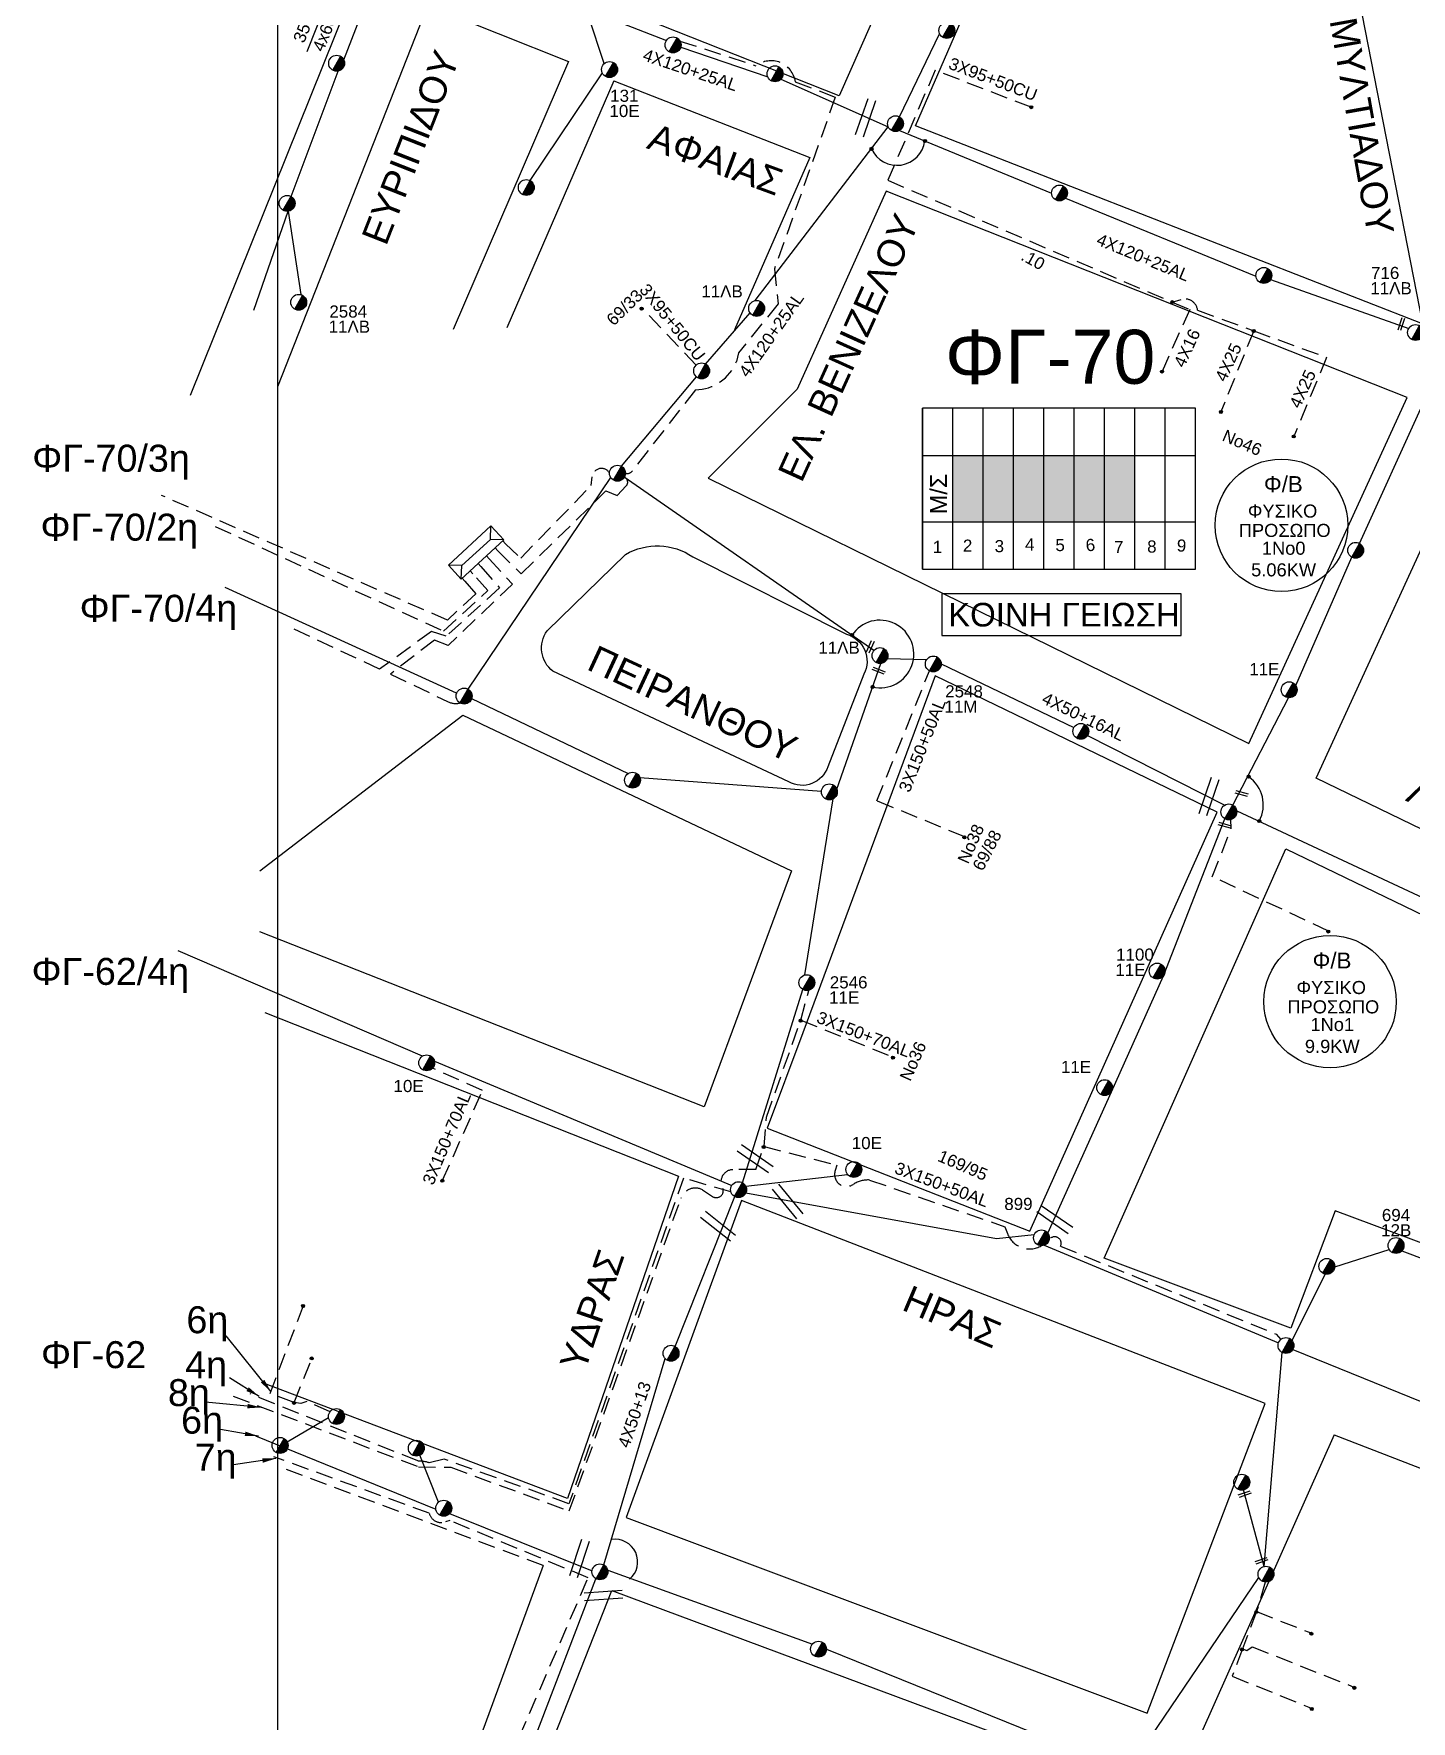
# Model space of a CAD drawing. Header units: millimetres. Extents: x 875 to 3140, y 727 to 1775.
# Drawn here: x 875.1 to 1079.5, y 1140.9 to 1391.2 of the extents above; entities that cross this region are included whole.
import ezdxf
from ezdxf.enums import TextEntityAlignment as Align

# ---------------------------------------------------------------- set-up
doc = ezdxf.new("R2010")
doc.units = ezdxf.units.MM
doc.linetypes.add('DASHED', pattern=[19.05, 12.7, -6.35])
for name, color, linetype in [('Άγνωστα', 7, 'Continuous'), ('Ασφαλειοκιβώτια Χ.Τ 9 αναχωρήσεων', 7, 'Continuous'), ('Γέφυρες Εναερίου Δικτύου', 7, 'Continuous'), ('Γυμνά εναέρια ΧΤ (3Φ)   4x16AL', 7, 'Continuous'), ('Γυμνά εναέρια ΧΤ και ΦΟΠ (3Φ)   4x50+16AL', 7, 'Continuous'), ('Εναέρια παροχή ΧΤ 4x16', 7, 'SYN_LINE'), ('Επιγραφές - Σχήματα', 7, 'Continuous'), ('Καλώδια ΧΤ   3x150+50AL', 7, 'DASHED'), ('Καλώδια ΧΤ   3x150+70AL', 7, 'DASHED'), ('Καλώδια ΧΤ   3x150AL+50CU', 7, 'DASHED'), ('Καλώδια ΧΤ   3x95+50CU', 7, 'DASHED'), ('Καλώδια ΧΤ   4x50+13', 7, 'Continuous'), ('Μηχανική τομή', 7, 'Continuous'), ('Στύλος ΦΜ', 7, 'Continuous'), ('Στύλος ΦΜ @ 1', 7, 'Continuous'), ('Συνδέσεις', 7, 'Continuous'), ('Συνεστραμμένα ΧΤ   4x120+25AL', 7, 'SYN_LINE'), ('Τομή', 7, 'Continuous'), ('Υποσταθμός πόλεως', 7, 'Continuous'), ('Υπόβαθρο ΔΕΗ', 7, 'Continuous'), ('Υπόγεια Καλώδια Δικτύου ΧΤ   .10', 7, 'DASHED'), ('Υπόγεια καλώδια Παροχών ΧΤ   4x50AL', 7, 'DASHED')]:
    doc.layers.add(name, color=color, linetype=linetype)
doc.styles.add('ar', font='arial.ttf')
doc.styles.get("Standard").update_dxf_attribs({"font": 'arial.ttf'})
doc.linetypes.add('SYN_LINE', pattern='A,0.5,-0.0001,["/\\/\\/\\/",Standard,S=0.1,R=0,X=0,Y=-0.05],-0.25', length=0.7501)
doc.dimstyles.new('ISO-25', dxfattribs={"dimtxt": 2.5, "dimasz": 2.5, "dimexe": 1.25, "dimexo": 0.625, "dimtad": 1, "dimtxsty": 'Standard', "dimcen": 2.5, "dimadec": 0, "dimazin": 0, "dimtfac": 1, "dimtmove": 0, "dimatfit": 3, "dimfxl": 1, "dimarcsym": 0})

# ---------------------------------------------------------------- blocks, each defined once
blk = doc.blocks.new('ΥΠΑΡΧΩΝ ΤΣΙΜΕΝΤΕΝΙΟΣ ΣΤΥΛΟΣ')
at = {"layer": 'Στύλος ΦΜ'}
blk.add_hatch(color=256, dxfattribs=at).paths.add_polyline_path([(-1.29, -2.28, 0.574793), (2.62, 0, 0.268822), (1.3, 2.27)])
blk.add_line((-1.29, -2.28), (1.3, 2.27), dxfattribs=at)
blk.add_circle((0, 0), 2.62, dxfattribs=at)
at = {"layer": 'Στύλος ΦΜ', "flags": 4}
for tag, p in [('ΑΡΙΘΜΟΣ', (-4.68, 8.05)), ('ΤΥΠΟΣ', (-4.91, 3.03))]:
    blk.add_attdef(tag, p, '', height=4, dxfattribs=at)
blk = doc.blocks.new('ΥΠΟΣΤΑΘΜΟΣ ΠΟΛΕΩΣ 6 ΑΝΑΧΩΡΗΣΕΩΝ')
at = {"layer": 'Υποσταθμός πόλεως', "linetype": 'Continuous', "ltscale": 40}
for p, q in [((-8.18, -2.82), (-8.18, -4)), ((-5.01, -2.82), (-5.01, -4)), ((-1.74, -2.82), (-1.74, -4)), ((1.65, -2.82), (1.65, -4)), ((5.07, -2.82), (5.07, -4)), ((8.16, -2.82), (8.16, -4))]:
    blk.add_line(p, q, dxfattribs=at)
blk.add_lwpolyline([(-8.57, 2.82), (8.57, 2.82), (8.57, -2.82), (-8.57, -2.82)], close=True, dxfattribs=at)
for points in [[(-5.75, 0), (-8.57, 2.82)], [(5.75, 0), (8.57, 2.82)], [(-8.57, -2.82), (-5.75, 0)], [(-5.75, 0), (5.75, 0)], [(8.57, -2.82), (5.75, 0)]]:
    blk.add_lwpolyline(points, dxfattribs=at)
at = {"layer": 'Υποσταθμός πόλεως', "linetype": 'SYN_LINE', "ltscale": 40, "flags": 1}
for tag, p in [('ΜΕΤΑΣΧΗΜΑΤΙΣΜΟΣ', (9.64, 1.91)), ('ΙΣΧΥΣ', (9.62, -0.89)), ('ΑΡΙΘΜΟΣ', (9.74, -3.61))]:
    blk.add_attdef(tag, p, '', height=1.8, dxfattribs=at)
blk = doc.blocks.new('ΤΟΜΗ')
at = {"layer": 'Τομή', "ltscale": 40}
for p, q in [((-5.68, 0), (5.68, 0)), ((5.68, -2.33), (-5.68, -2.33))]:
    blk.add_line(p, q, dxfattribs=at)
blk = doc.blocks.new('ΑΣΦΑΛΕΙΟΚΙΒΩΤΙΟ ΥΠΟΣΤΑΘΜΟΥ 9 ΑΝΑΧΩΡΗΣΕΩΝ')
at = {"layer": 'Ασφαλειοκιβώτια Χ.Τ 9 αναχωρήσεων', "ltscale": 40}
for p, q in [((-23.8, 40.36), (24.02, 40.36)), ((-9.72, 40.36), (-9.72, -40.64)), ((9.94, 40.36), (9.94, -40.64)), ((-23.8, 31.36), (24.02, 31.36)), ((-23.8, 22.36), (24.02, 22.36)), ((-23.8, 13.36), (24.02, 13.36)), ((-23.8, 4.36), (24.02, 4.36)), ((-23.8, -4.64), (24.02, -4.64)), ((-23.8, -13.64), (24.02, -13.64)), ((-23.8, -22.64), (24.02, -22.64)), ((-23.8, -31.64), (24.02, -31.64))]:
    blk.add_line(p, q, dxfattribs=at)
at = {"layer": 'Ασφαλειοκιβώτια Χ.Τ 9 αναχωρήσεων'}
blk.add_lwpolyline([(-23.8, -40.64), (24.02, -40.64), (24.02, 40.36), (-23.8, 40.36)], close=True, dxfattribs=at)
for s, rotation, p in [('1', 270, (-18.96, 37.31)), ('2', 270, (-18.6, 28.38)), ('3', 270, (-18.74, 18.97)), ('4', 270, (-18.26, 9.95)), ('5', 270, (-18.42, 0.93)), ('6', 274.9707, (-18.52, -8.21)), ('7', 270, (-19, -16.47)), ('8', 270, (-18.86, -26.29)), ('9', 266.863, (-18.5, -35))]:
    blk.add_text(s, height=3.6, rotation=rotation, dxfattribs=at).set_placement(p)
at = {"layer": 'Ασφαλειοκιβώτια Χ.Τ 9 αναχωρήσεων', "ltscale": 40}
for tag, height, p in [('ΟΝΟΜΑ', 5, (-0.16, 44.31)), ('ΚΕΙΜΕΝΟ 1', 2, (17.06, 35.59)), ('ΚΕΙΜΕΝΟ 2', 2, (17.06, 26.88)), ('ΚΕΙΜΕΝΟ 3', 2, (17.06, 17.69)), ('ΚΕΙΜΕΝΟ 4', 2, (17.06, 8.71)), ('ΚΕΙΜΕΝΟ 5', 2, (17.06, -0.13)), ('ΚΕΙΜΕΝΟ 6', 2, (17.06, -9.05)), ('ΚΕΙΜΕΝΟ 7', 2, (17.06, -18.13)), ('ΚΕΙΜΕΝΟ 8', 2, (17.06, -26.85)), ('ΚΕΙΜΕΝΟ 9', 2, (17.06, -35.99)), ('ΣΧ', 2, (-0.1, -42.64))]:
    blk.add_attdef(tag, text='', height=height, dxfattribs=at).set_placement(p, align=Align.MIDDLE_CENTER)
blk = doc.blocks.new('_ΣΥΝΔΕΣΗ')
at = {"layer": 'Συνδέσεις', "linetype": 'SYN_LINE', "ltscale": 40}
blk.add_hatch(color=256, dxfattribs=at).paths.add_polyline_path([(0.5, -0.01, 1), (-0.5, -0.01, 1)])
at = {"layer": 'Συνδέσεις'}
blk.add_circle((0, -0.01), 0.5, dxfattribs=at)
blk = doc.blocks.new('ΜΗΧΑΝΙΚΗ ΤΟΜΗ')
at = {"layer": 'Μηχανική τομή', "ltscale": 40}
for p, q in [((-1.89, 0.78), (1.89, 0.78)), ((1.89, 0), (-1.89, 0))]:
    blk.add_line(p, q, dxfattribs=at)

msp = doc.modelspace()

# ---------------------------------------------------------------- hatches: boundary and pattern name
at = {"layer": 'Ασφαλειοκιβώτια Χ.Τ 9 αναχωρήσεων', "ltscale": 20}
for color, points in [(133, [(1011.46, 1328.68), (1011.46, 1318.86), (1015.96, 1318.86), (1015.96, 1328.68)]), (2, [(1015.96, 1328.68), (1015.96, 1318.86), (1020.46, 1318.86), (1020.46, 1328.68)]), (5, [(1020.46, 1328.68), (1020.46, 1318.86), (1024.96, 1318.86), (1024.96, 1328.68)]), (30, [(1024.96, 1328.68), (1024.96, 1318.86), (1029.46, 1318.86), (1029.46, 1328.68)]), (1, [(1029.46, 1328.68), (1029.46, 1318.86), (1033.96, 1318.86), (1033.96, 1328.68)]), (27, [(1033.96, 1328.68), (1033.96, 1318.86), (1038.46, 1318.86), (1038.46, 1328.68)])]:
    msp.add_hatch(color=color, dxfattribs=at).paths.add_polyline_path(points)

# ---------------------------------------------------------------- linework, layer by layer
at = {"layer": 'Άγνωστα', "color": 85, "linetype": 'DASHED', "ltscale": 0.2}
msp.add_lwpolyline([(1067.21, 1258.14), (1049.96, 1266.21), (1052.77, 1273.35), (1052.71, 1274.67)], dxfattribs=at)
at = {"layer": 'Γέφυρες Εναερίου Δικτύου', "color": 27}
for points in [[(959.76, 1386.8), (957.4, 1393.84)], [(948.78, 1369.45), (959.47, 1385.45)]]:
    msp.add_lwpolyline(points, dxfattribs=at)
at = {"layer": 'Γέφυρες Εναερίου Δικτύου', "color": 27, "linetype": 'DASHED', "ltscale": 0.2}
for points in [[(970.98, 1390.16), (982.23, 1386.48)], [(932.11, 1179.54), (907.22, 1189.48)], [(1057.81, 1161.59), (1056.54, 1157.2), (1054.43, 1151.67), (1052.93, 1147.61)], [(1056.54, 1157.2), (1064.71, 1153.98)], [(1054.43, 1151.67), (1055.08, 1151.41), (1055.89, 1151.98), (1071.08, 1145.96)], [(1052.93, 1147.61), (1064.77, 1142.83)]]:
    msp.add_lwpolyline(points, dxfattribs=at)
for points in [[(988.1, 1384.12), (994.03, 1381.83), (985.01, 1356.36), (985.55, 1351.17), (979.67, 1343.93), (979.36, 1342.64, -0.3062), (973.27, 1338.42)], [(973.27, 1338.42), (963.89, 1326.37, -0.307142), (962.88, 1326.04)], [(943.96, 1314.53), (947.43, 1311.11), (959.99, 1323.42), (961.65, 1322.76), (963.01, 1324.17, 0.537681), (962.73, 1325.46, 1.012758)], [(978.55, 1219.46), (971.51, 1221.5), (954.52, 1173.2), (936, 1179.82), (933.78, 1179.28, 0.078161), (932.11, 1179.54, 2.796378)]]:
    msp.add_lwpolyline(points, format="xyb", dxfattribs=at)
at = {"layer": 'Γέφυρες Εναερίου Δικτύου', "color": 173, "linetype": 'DASHED', "ltscale": 0.2}
for points in [[(1044.01, 1351.43), (1046.61, 1350.35), (1042.5, 1341.13)], [(1056.1, 1347.16), (1051.23, 1335.14)], [(1066.91, 1343.24), (1062.05, 1331.5)]]:
    msp.add_lwpolyline(points, dxfattribs=at)
at = {"layer": 'Γέφυρες Εναερίου Δικτύου', "color": 1, "linetype": 'DASHED', "ltscale": 0.2}
for points in [[(945.09, 1315.57), (947.36, 1313.45), (957.82, 1324.22), (957.96, 1325.52, -0.72254), (960.53, 1326.08, -1.793086)], [(942.84, 1125.69), (942.84, 1125.69), (947.15, 1138.6), (957.37, 1162.21), (936.83, 1170.72), (936.19, 1170.5, -0.431257), (933.78, 1171.8), (910.72, 1180.16)]]:
    msp.add_lwpolyline(points, format="xyb", dxfattribs=at)
at = {"layer": 'Γέφυρες Εναερίου Δικτύου', "color": 2, "linetype": 'DASHED', "ltscale": 0.2}
msp.add_lwpolyline([(939.08, 1310.05), (940.68, 1308.18), (936.5, 1304.26), (894.08, 1322.75)], dxfattribs=at)
at = {"layer": 'Γέφυρες Εναερίου Δικτύου', "color": 133, "linetype": 'DASHED', "ltscale": 0.2}
msp.add_lwpolyline([(902.04, 1318.15), (935.89, 1302.64), (942.49, 1308.66), (940.24, 1311.12)], dxfattribs=at)
at = {"layer": 'Γέφυρες Εναερίου Δικτύου', "color": 5, "linetype": 'DASHED', "ltscale": 0.2}
msp.add_lwpolyline([(941.45, 1312.23), (944.2, 1309.05), (936.3, 1301.86), (934.11, 1302.56), (926.42, 1296.98), (912.91, 1303.32)], dxfattribs=at)
at = {"layer": 'Γέφυρες Εναερίου Δικτύου', "color": 30, "linetype": 'DASHED', "ltscale": 0.2}
msp.add_lwpolyline([(942.7, 1313.37), (946.14, 1309.6), (936.6, 1300.5), (934.56, 1301.29), (928.05, 1296.27), (936.51, 1292.18, 0.171694), (938.38, 1291.97, -0.687932)], format="xyb", dxfattribs=at)
at = {"layer": 'Γέφυρες Εναερίου Δικτύου', "color": 5, "linetype": 'Continuous', "ltscale": 0.2}
msp.add_lwpolyline([(937.83, 1293.43), (903.49, 1309.1)], dxfattribs=at)
at = {"layer": 'Γέφυρες Εναερίου Δικτύου', "color": 85, "ltscale": 0.2}
msp.add_lwpolyline([(1025.56, 1213.34), (1035.01, 1234.32), (1042.7, 1251.48), (1051.81, 1274.8)], dxfattribs=at)
at = {"layer": 'Γέφυρες Εναερίου Δικτύου', "color": 27, "ltscale": 0.2}
for points in [[(932.81, 1239.61), (896.52, 1255.21)], [(934.56, 1238.86), (978.68, 1220.41)], [(1068.13, 1208.34), (1076.2, 1210.91)], [(1078.07, 1210.69), (1094.52, 1204.54)], [(1061.82, 1197.39), (1066.7, 1207.26)], [(1057.67, 1163.91), (1060.31, 1195.64)], [(1057.67, 1163.91), (1054.6, 1175.25)], [(1037.84, 1134.18), (1056.85, 1162.28)]]:
    msp.add_lwpolyline(points, dxfattribs=at)
at = {"layer": 'Γέφυρες Εναερίου Δικτύου', "color": 1, "ltscale": 0.2}
for points in [[(980.76, 1219.31), (1017.95, 1212.55), (1023.55, 1213.13)], [(1025.04, 1211.53), (1059.78, 1197.07)], [(1061.92, 1196.1), (1084.45, 1186.93)], [(949.26, 1137.94), (958.52, 1162.07)]]:
    msp.add_lwpolyline(points, dxfattribs=at)
at = {"layer": 'Γέφυρες Εναερίου Δικτύου', "color": 30, "linetype": 'DASHED', "ltscale": 0.2}
for points in [[(913.77, 1188.22), (910.18, 1189.56), (915.13, 1202.61)], [(919.08, 1186.85), (915.63, 1188.37), (914.72, 1188.08), (913.77, 1188.22), (916.4, 1194.82)]]:
    msp.add_lwpolyline(points, dxfattribs=at)
at = {"layer": 'Γέφυρες Εναερίου Δικτύου', "color": 30, "ltscale": 0.2}
for points in [[(912.7, 1182.4), (918.85, 1186.01)], [(907.99, 1183.28), (934.77, 1172.38)], [(935.16, 1173.41), (932.41, 1180.4)], [(936.8, 1171.73), (957.94, 1163.25)]]:
    msp.add_lwpolyline(points, dxfattribs=at)
at = {"layer": 'Γέφυρες Εναερίου Δικτύου', "color": 2, "ltscale": 0.2}
for points in [[(960.26, 1163.35), (990.63, 1152.39)], [(992.7, 1151.62), (1036.96, 1133.71)]]:
    msp.add_lwpolyline(points, dxfattribs=at)
at = {"layer": 'Γέφυρες Εναερίου Δικτύου', "color": 27, "linetype": 'DASHED', "ltscale": 0.2}
msp.add_arc((984.52, 1383.61), 3.62, 8.1221, 128.1367, dxfattribs=at)
at = {"layer": 'Γυμνά εναέρια ΧΤ (3Φ)   4x16AL', "color": 1, "ltscale": 0.2}
msp.add_lwpolyline([(980.74, 1220.31), (995.85, 1222.05)], dxfattribs=at)
at = {"layer": 'Γυμνά εναέρια ΧΤ και ΦΟΠ (3Φ)   4x50+16AL', "color": 151}
for p, q in [((921.11, 1387.37), (927.91, 1405.05)), ((913.29, 1367.11), (920.26, 1385.7)), ((907.79, 1350.24), (912.85, 1364.92)), ((912.85, 1364.92), (914.73, 1352.54))]:
    msp.add_line(p, q, dxfattribs=at)
at = {"layer": 'Γυμνά εναέρια ΧΤ και ΦΟΠ (3Φ)   4x50+16AL', "color": 6, "ltscale": 0.2}
for points in [[(1071.82, 1315.65), (1090.5, 1356.76)], [(1062.36, 1294.55), (1070.65, 1313.6)], [(1053, 1276.83), (1061.25, 1292.75)]]:
    msp.add_lwpolyline(points, dxfattribs=at)
at = {"layer": 'Γυμνά εναέρια ΧΤ και ΦΟΠ (3Φ)   4x50+16AL', "color": 1}
msp.add_lwpolyline([(939.55, 1294.02), (960.71, 1325.43)], dxfattribs=at)
at = {"layer": 'Γυμνά εναέρια ΧΤ και ΦΟΠ (3Φ)   4x50+16AL', "color": 30, "ltscale": 0.2}
for points in [[(999.77, 1299.78), (962.73, 1325.46)], [(994.25, 1279.2), (1000.8, 1297.83)], [(1001.75, 1298.56), (1007.59, 1298.42)], [(1009.75, 1297.77), (1029.42, 1288.33)], [(940.08, 1292.64), (963.29, 1281.5)], [(1031.46, 1287.14), (1051.84, 1276.84)], [(965.04, 1280.93), (991.98, 1278.91)], [(989.53, 1251.63), (993.7, 1277.74)], [(980.27, 1220.81), (989.23, 1249.47)]]:
    msp.add_lwpolyline(points, dxfattribs=at)
at = {"layer": 'Επιγραφές - Σχήματα', "color": 85, "linetype": 'DASHED', "ltscale": 0.2}
msp.add_line((1027.43, 1211.4), (1059.43, 1198.37), dxfattribs=at)
at = {"layer": 'Επιγραφές - Σχήματα', "color": 133, "linetype": 'DASHED', "ltscale": 0.2}
msp.add_line((1059.43, 1198.37), (1060.12, 1197.56), dxfattribs=at)
at = {"layer": 'Επιγραφές - Σχήματα'}
msp.add_lwpolyline([(2909.53, 1755.34), (2909.49, 750.1), (911.34, 750.1), (911.34, 1763.72)], dxfattribs=at)
at = {"layer": 'Επιγραφές - Σχήματα', "color": 190}
msp.add_lwpolyline([(1009.81, 1301.99), (1045.32, 1301.99), (1045.32, 1308.17), (1009.81, 1308.17)], close=True, dxfattribs=at)
at = {"layer": 'Επιγραφές - Σχήματα', "color": 202}
for centre in [(1060.22, 1318.33), (1067.43, 1247.67)]:
    msp.add_circle(centre, 9.83, dxfattribs=at)
at = {"layer": 'Επιγραφές - Σχήματα', "ltscale": 20}
for centre, radius, start, end in [((1003.19, 1375.88), 4.16, 204.3104, 352.4703), ((1000.65, 1299.23), 5.02, 257.2079, 146.2468), ((1052.46, 1276.86), 5.07, 331.6093, 55.292), ((961.34, 1164.57), 3.37, 310.2327, 98.1977)]:
    msp.add_arc(centre, radius, start, end, dxfattribs=at)
at = {"layer": 'Επιγραφές - Σχήματα', "color": 85, "linetype": 'DASHED', "ltscale": 0.2}
msp.add_arc((1026.57, 1211.83), 0.965, 333.7098, 146.2169, dxfattribs=at)
at = {"layer": 'Καλώδια ΧΤ   3x150+50AL', "color": 30, "ltscale": 0.2}
msp.add_lwpolyline([(1013.23, 1272.11), (1000.2, 1277.45), (1007.99, 1296.74)], dxfattribs=at)
at = {"layer": 'Καλώδια ΧΤ   3x150+50AL', "color": 85, "ltscale": 0.2}
msp.add_lwpolyline([(983.46, 1226.19), (983.81, 1230.56), (988.92, 1244.92), (990.08, 1249.34)], dxfattribs=at)
msp.add_lwpolyline([(904.69, 1189.15), (932.2, 1178.67), (936.99, 1178.61), (954.57, 1172.14), (971.12, 1218.49, -0.449631), (974.32, 1219.78), (975.81, 1218.78, 0.783476), (977.29, 1220.12, -0.559262), (978.82, 1222.75, -0.004874), (982.26, 1222.79), (983.46, 1226.19), (994.28, 1223.41), (994.01, 1222.61, 0.716447), (996.7, 1220.57, -0.168324), (999.12, 1221.21), (1019.18, 1214.29), (1019.57, 1213.27, 0.461453), (1024.59, 1211.46, -0.264744)], format="xyb", dxfattribs=at)
at = {"layer": 'Καλώδια ΧΤ   3x150+70AL', "color": 85, "ltscale": 0.2}
msp.add_lwpolyline([(988.92, 1244.92), (1002.63, 1239.44)], dxfattribs=at)
at = {"layer": 'Καλώδια ΧΤ   3x150+70AL', "color": 27, "ltscale": 0.2}
msp.add_lwpolyline([(935.77, 1221.17), (941.68, 1234.5), (934.28, 1237.8)], dxfattribs=at)
at = {"layer": 'Καλώδια ΧΤ   3x150AL+50CU', "color": 0, "linetype": 'DASHED', "ltscale": 0.2}
msp.add_lwpolyline([(950.68, 1164.05), (912.52, 1178.31)], dxfattribs=at)
at = {"layer": 'Καλώδια ΧΤ   3x95+50CU', "color": 173, "ltscale": 0.2}
msp.add_lwpolyline([(1023.1, 1380.33), (1008.84, 1385.81), (1001.82, 1369.5)], dxfattribs=at)
at = {"layer": 'Καλώδια ΧΤ   3x95+50CU', "color": 1, "ltscale": 0.2}
msp.add_lwpolyline([(973.4, 1342.09), (965.35, 1350.54)], dxfattribs=at)
at = {"layer": 'Καλώδια ΧΤ   4x50+13', "color": 6, "ltscale": 0.2}
msp.add_lwpolyline([(1053.58, 1275.98), (1082.73, 1262.4)], dxfattribs=at)
at = {"layer": 'Καλώδια ΧΤ   4x50+13', "color": 2, "ltscale": 0.2}
for points in [[(970.25, 1196.54), (979.1, 1218.76)], [(959.69, 1164.12), (968.78, 1194.74)]]:
    msp.add_lwpolyline(points, dxfattribs=at)
at = {"layer": 'Συνεστραμμένα ΧΤ   4x120+25AL', "color": 27, "ltscale": 20}
for points in [[(958.16, 1394.46), (968.98, 1390.23)], [(985.94, 1384.48), (1001.89, 1377.41)]]:
    msp.add_lwpolyline(points, dxfattribs=at)
at = {"layer": 'Συνεστραμμένα ΧΤ   4x120+25AL', "color": 27, "ltscale": 15}
msp.add_lwpolyline([(971.09, 1389.27), (984.01, 1384.83)], dxfattribs=at)
at = {"layer": 'Συνεστραμμένα ΧΤ   4x120+25AL', "color": 173, "ltscale": 15}
msp.add_lwpolyline([(1003.54, 1378.92), (1009.51, 1391.22)], dxfattribs=at)
at = {"layer": 'Συνεστραμμένα ΧΤ   4x120+25AL', "color": 1, "ltscale": 20}
for points in [[(982.15, 1351.66), (1001.89, 1377.41)], [(1003.56, 1376.89), (1026.11, 1367.57)], [(1028.17, 1366.84), (1056.42, 1355.29)], [(1058.6, 1354.77), (1079.11, 1347.53)], [(974.79, 1342.25), (981.4, 1349.82)], [(962.29, 1327.08), (973.43, 1340.34)]]:
    msp.add_lwpolyline(points, dxfattribs=at)
at = {"layer": 'Υπόβαθρο ΔΕΗ'}
for points in [[(956.06, 1451.26), (1013.59, 1424.92), (994.6, 1382.05), (937.34, 1404.74)], [(1024.28, 1419.8), (1071.25, 1398.81), (1081.13, 1348.21), (1005.92, 1377.57)], [(1055.4, 1285.96), (1078.89, 1337.3), (1001.56, 1367.89), (988.38, 1338.54), (975.16, 1325.33)], [(1089.07, 1332.42), (1136.57, 1313.73), (1112.63, 1257.95), (1065.37, 1280.82)], [(1050.68, 1275.77), (1008.83, 1296), (989.2, 1243.03), (983.93, 1228.91), (1022.9, 1213.63)], [(1060.85, 1270.35), (1132.74, 1235.63), (1117.01, 1198.45), (1068.19, 1216.63), (1061.59, 1199.22), (1033.9, 1209.61)], [(980.13, 1218.16), (963, 1171.17), (1040.29, 1142.16), (1057.81, 1188.08)], [(960.9, 1160.31), (1034.94, 1132.76), (1014.78, 1078.16), (939.89, 1107.13)]]:
    msp.add_lwpolyline(points, close=True, dxfattribs=at)
for points in [[(904.16, 1407.56), (923.35, 1399.85), (898.31, 1337.57)], [(911.34, 1338.89), (933.58, 1395.41), (954.45, 1387.14), (937.33, 1347.36)], [(918.61, 1396.02), (915.61, 1388.57)], [(961.18, 1384.26), (945.29, 1347.61)], [(961.18, 1384.26), (990.27, 1372.88), (979.09, 1347.34)], [(938.76, 1290.15), (987.55, 1267.08), (974.58, 1232.07), (908.67, 1258.01)], [(908.68, 1267.1), (938.76, 1290.15)], [(909.38, 1246.04), (970.78, 1221.78), (954.3, 1173.96), (909.22, 1191.06)], [(1068.03, 1183.41), (1119.82, 1163.41), (1138.07, 1172.15), (1160.31, 1223.05), (1167.52, 1237.58)], [(1068.03, 1183.41), (1048.38, 1139.25), (1077.05, 1128.83), (1129.21, 1108.69)], [(950.68, 1164.05), (931.1, 1110.58)]]:
    msp.add_lwpolyline(points, dxfattribs=at)
msp.add_lwpolyline([(972.89, 1313.65), (995.67, 1302.16, -0.478964), (998.27, 1296.24), (992.92, 1282.5, -0.469396), (987.14, 1280.26), (952.13, 1296.67, -0.398616), (951.27, 1302.67), (962.91, 1314.01, -0.287981), (972.89, 1313.65, -0.498141)], format="xyb", dxfattribs=at)
at = {"layer": 'Υπόγεια Καλώδια Δικτύου ΧΤ   .10', "color": 173, "ltscale": 0.2}
msp.add_lwpolyline([(1001.82, 1369.5), (1044.01, 1351.43), (1045.33, 1351.82, -0.459926), (1047.78, 1350.25), (1056.1, 1347.16), (1066.91, 1343.24)], format="xyb", dxfattribs=at)

# ---------------------------------------------------------------- block references
at = {"layer": 'Ασφαλειοκιβώτια Χ.Τ 9 αναχωρήσεων', "xscale": 0.5, "yscale": 0.5, "zscale": 0.5, "rotation": 90}
msp.add_blockref('ΑΣΦΑΛΕΙΟΚΙΒΩΤΙΟ ΥΠΟΣΤΑΘΜΟΥ 9 ΑΝΑΧΩΡΗΣΕΩΝ', (1027.15, 1323.71), dxfattribs=at)
at = {"layer": 'Μηχανική τομή'}
for p, xscale, yscale, zscale, rotation in [((1077.81, 1348.23), 0.5000000000000787, 0.5000000000000787, 0.5000000000000787, 251.5098013596451), ((999.03, 1300.4), 0.5000000000001346, 0.5000000000001346, 0.5000000000001346, 245.6679469187156), ((1000.54, 1296.95), 0.5000000000001411, 0.5000000000001411, 0.5000000000001411, 157.8709165358796), ((1054.38, 1278.73), 0.5000000000000059, 0.5000000000000059, 0.5000000000000059, 164.5229313551866), ((1051.85, 1274.02), 0.5000000000000059, 0.5000000000000059, 0.5000000000000059, 164.5229313551866), ((1054.69, 1174.81), 0.4999999999999866, 0.4999999999999866, 0.4999999999999866, 199.0743861339034), ((1057.2, 1164.92), 0.4999999999999866, 0.4999999999999866, 0.4999999999999866, 199.0743861339034)]:
    msp.add_blockref('ΜΗΧΑΝΙΚΗ ΤΟΜΗ', p, dxfattribs=dict(at, xscale=xscale, yscale=yscale, zscale=zscale, rotation=rotation))
at = {"layer": 'Στύλος ΦΜ @ 1', "ltscale": 40, "xscale": 0.4499999999998181, "yscale": 0.4499999999998181, "zscale": 0.4499999999998181}
for p in [(1010.57, 1391.73), (969.96, 1389.58), (920.05, 1386.86), (985.09, 1385.3), (1002.96, 1377.9), (948.19, 1368.43), (912.7, 1366.08), (1027.29, 1367.62), (1057.6, 1355.39), (974.2, 1341.23), (961.71, 1326.05), (1071.23, 1314.62), (938.96, 1293), (1030.45, 1287.76), (963.94, 1280.52), (993.15, 1278.78), (1052.41, 1275.81), (979.68, 1219.79), (1066.95, 1208.41), (969.66, 1195.52), (1060.89, 1196.67), (920.02, 1186.14), (911.66, 1181.85), (931.87, 1181.44), (1054.33, 1176.39), (935.94, 1172.53), (959.11, 1163.1), (1057.92, 1162.76), (991.53, 1151.63)]:
    msp.add_blockref('ΥΠΑΡΧΩΝ ΤΣΙΜΕΝΤΕΝΙΟΣ ΣΤΥΛΟΣ', p, dxfattribs=at)
at = {"layer": 'Στύλος ΦΜ @ 1', "ltscale": 40}
ref = msp.add_blockref('ΥΠΑΡΧΩΝ ΤΣΙΜΕΝΤΕΝΙΟΣ ΣΤΥΛΟΣ', (960.54, 1385.92), dxfattribs=dict(at, xscale=0.4499999999998181, yscale=0.4499999999998181, zscale=0.4499999999998181))
ref.add_attrib('ΤΥΠΟΣ', '10E', (960.52, 1378.88), dxfattribs={"layer": 'Στύλος ΦΜ', "height": 1.8, "flags": 4})
ref.add_attrib('ΑΡΙΘΜΟΣ', '131', (960.63, 1381.14), dxfattribs={"layer": 'Στύλος ΦΜ', "height": 1.8, "flags": 4})
ref = msp.add_blockref('ΥΠΑΡΧΩΝ ΤΣΙΜΕΝΤΕΝΙΟΣ ΣΤΥΛΟΣ', (1080.12, 1346.92), dxfattribs=dict(at, xscale=0.4499999999998181, yscale=0.4499999999998181, zscale=0.4499999999998181))
ref.add_attrib('ΤΥΠΟΣ', '11ΛB', (1073.4, 1352.59), dxfattribs={"layer": 'Στύλος ΦΜ', "height": 1.8, "flags": 4})
ref.add_attrib('ΑΡΙΘΜΟΣ', '716', (1073.51, 1354.86), dxfattribs={"layer": 'Στύλος ΦΜ', "height": 1.8, "flags": 4})
ref = msp.add_blockref('ΥΠΑΡΧΩΝ ΤΣΙΜΕΝΤΕΝΙΟΣ ΣΤΥΛΟΣ', (914.42, 1351.4), dxfattribs=dict(at, xscale=0.4499999999998181, yscale=0.4499999999998181, zscale=0.4499999999998181))
ref.add_attrib('ΤΥΠΟΣ', '11ΛB', (918.86, 1346.88), dxfattribs={"layer": 'Στύλος ΦΜ', "height": 1.8, "flags": 4})
ref.add_attrib('ΑΡΙΘΜΟΣ', '2584', (918.97, 1349.14), dxfattribs={"layer": 'Στύλος ΦΜ', "height": 1.8, "flags": 4})
ref = msp.add_blockref('ΥΠΑΡΧΩΝ ΤΣΙΜΕΝΤΕΝΙΟΣ ΣΤΥΛΟΣ', (982.36, 1350.5), dxfattribs=dict(at, xscale=0.4499999999998181, yscale=0.4499999999998181, zscale=0.4499999999998181))
ref.add_attrib('ΤΥΠΟΣ', '11ΛB', (974.15, 1352.12), dxfattribs={"layer": 'Στύλος ΦΜ', "height": 1.8, "flags": 4})
ref = msp.add_blockref('ΥΠΑΡΧΩΝ ΤΣΙΜΕΝΤΕΝΙΟΣ ΣΤΥΛΟΣ', (1000.66, 1299), dxfattribs=dict(at, xscale=0.4499999999998181, yscale=0.4499999999998181, zscale=0.4499999999998181))
ref.add_attrib('ΤΥΠΟΣ', '11ΛB', (991.51, 1299.27), dxfattribs={"layer": 'Στύλος ΦΜ', "height": 1.8, "flags": 4})
ref = msp.add_blockref('ΥΠΑΡΧΩΝ ΤΣΙΜΕΝΤΕΝΙΟΣ ΣΤΥΛΟΣ', (1008.57, 1297.76), dxfattribs=dict(at, xscale=0.4499999999998181, yscale=0.4499999999998181, zscale=0.4499999999998181))
ref.add_attrib('ΤΥΠΟΣ', '11M', (1010.23, 1290.54), dxfattribs={"layer": 'Στύλος ΦΜ', "height": 1.8, "flags": 4})
ref.add_attrib('ΑΡΙΘΜΟΣ', '2548', (1010.33, 1292.8), dxfattribs={"layer": 'Στύλος ΦΜ', "height": 1.8, "flags": 4})
ref = msp.add_blockref('ΥΠΑΡΧΩΝ ΤΣΙΜΕΝΤΕΝΙΟΣ ΣΤΥΛΟΣ', (1061.36, 1293.93), dxfattribs=dict(at, xscale=0.4499999999998181, yscale=0.4499999999998181, zscale=0.4499999999998181))
ref.add_attrib('ΤΥΠΟΣ', '11E', (1055.44, 1296.09), dxfattribs={"layer": 'Στύλος ΦΜ', "height": 1.8, "flags": 4})
ref = msp.add_blockref('ΥΠΑΡΧΩΝ ΤΣΙΜΕΝΤΕΝΙΟΣ ΣΤΥΛΟΣ', (1041.78, 1252.21), dxfattribs=dict(at, xscale=0.4499999999998181, yscale=0.4499999999998181, zscale=0.4499999999998181))
ref.add_attrib('ΤΥΠΟΣ', '11E', (1035.58, 1251.49), dxfattribs={"layer": 'Στύλος ΦΜ', "height": 1.8, "flags": 4})
ref.add_attrib('ΑΡΙΘΜΟΣ', '1100', (1035.69, 1253.75), dxfattribs={"layer": 'Στύλος ΦΜ', "height": 1.8, "flags": 4})
ref = msp.add_blockref('ΥΠΑΡΧΩΝ ΤΣΙΜΕΝΤΕΝΙΟΣ ΣΤΥΛΟΣ', (989.81, 1250.49), dxfattribs=dict(at, xscale=0.4499999999998181, yscale=0.4499999999998181, zscale=0.4499999999998181))
ref.add_attrib('ΤΥΠΟΣ', '11E', (993.11, 1247.38), dxfattribs={"layer": 'Στύλος ΦΜ', "height": 1.8, "flags": 4})
ref.add_attrib('ΑΡΙΘΜΟΣ', '2546', (993.21, 1249.64), dxfattribs={"layer": 'Στύλος ΦΜ', "height": 1.8, "flags": 4})
ref = msp.add_blockref('ΥΠΑΡΧΩΝ ΤΣΙΜΕΝΤΕΝΙΟΣ ΣΤΥΛΟΣ', (933.41, 1238.6), dxfattribs=dict(at, xscale=0.4499999999998181, yscale=0.4499999999998181, zscale=0.4499999999998181))
ref.add_attrib('ΤΥΠΟΣ', '10Ε', (928.49, 1234.26), dxfattribs={"layer": 'Στύλος ΦΜ', "height": 1.8, "flags": 4})
ref = msp.add_blockref('ΥΠΑΡΧΩΝ ΤΣΙΜΕΝΤΕΝΙΟΣ ΣΤΥΛΟΣ', (1033.99, 1234.92), dxfattribs=dict(at, xscale=0.4499999999998181, yscale=0.4499999999998181, zscale=0.4499999999998181))
ref.add_attrib('ΤΥΠΟΣ', '11Ε', (1027.5, 1237.08), dxfattribs={"layer": 'Στύλος ΦΜ', "height": 1.8, "flags": 4})
ref = msp.add_blockref('ΥΠΑΡΧΩΝ ΤΣΙΜΕΝΤΕΝΙΟΣ ΣΤΥΛΟΣ', (996.78, 1222.77), dxfattribs=dict(at, xscale=0.4499999999998181, yscale=0.4499999999998181, zscale=0.4499999999998181))
ref.add_attrib('ΤΥΠΟΣ', '10E', (996.47, 1225.8), dxfattribs={"layer": 'Στύλος ΦΜ', "height": 1.8, "flags": 4})
ref = msp.add_blockref('ΥΠΑΡΧΩΝ ΤΣΙΜΕΝΤΕΝΙΟΣ ΣΤΥΛΟΣ', (1024.62, 1212.64), dxfattribs=dict(at, xscale=0.4499999999998181, yscale=0.4499999999998181, zscale=0.4499999999998181))
ref.add_attrib('ΑΡΙΘΜΟΣ', '899', (1019.1, 1216.77), dxfattribs={"layer": 'Στύλος ΦΜ', "height": 1.8, "flags": 4})
at = {"layer": 'Στύλος ΦΜ @ 1', "ltscale": 40, "xscale": 0.4499999999998181, "yscale": 0.4499999999998181, "zscale": 0.4499999999998181}
msp.add_blockref('ΥΠΑΡΧΩΝ ΤΣΙΜΕΝΤΕΝΙΟΣ ΣΤΥΛΟΣ', (1077.22, 1211.5), dxfattribs=at).add_auto_attribs({'ΤΥΠΟΣ': '12B', 'ΑΡΙΘΜΟΣ': '694'})
at = {"layer": 'Συνδέσεις', "xscale": 0.4500000000000455, "yscale": 0.4500000000000455, "zscale": 0.4500000000000455}
for p in [(1023.1, 1380.34), (999.4, 1374.17), (1007.32, 1375.34), (1044.01, 1351.44), (965.3, 1350.47), (1056.1, 1347.16), (1042.5, 1341.14), (1051.23, 1335.14), (1062.05, 1331.51), (996.5, 1302.06), (999.57, 1294.34), (1055.35, 1281.04), (1056.93, 1274.46), (1013.18, 1272.04), (1067.16, 1258.07), (988.87, 1244.85), (1002.58, 1239.37), (983.41, 1226.12), (935.72, 1221.11), (915.08, 1202.54), (916.35, 1194.75), (913.72, 1188.16), (1056.49, 1157.13), (1064.66, 1153.92), (1054.38, 1151.6), (1071.03, 1145.9), (1064.72, 1142.76)]:
    msp.add_blockref('_ΣΥΝΔΕΣΗ', p, dxfattribs=at)
at = {"layer": 'Τομή'}
for p, xscale, yscale, zscale, rotation in [((999.07, 1378.59), 0.5000000000001826, 0.5000000000001826, 0.5000000000001826, 251.1589348273367), ((1050.02, 1277.9), 0.5000000000001931, 0.5000000000001931, 0.5000000000001931, 251.3081144736241), ((982.46, 1224.86), 0.5000000000002245, 0.5000000000002245, 0.5000000000002245, 325.3071463327888), ((987.41, 1218.41), 0.5000000000001296, 0.5000000000001296, 0.5000000000001296, 309.2972843181101), ((977, 1214.81), 0.5000000000001618, 0.5000000000001618, 0.5000000000001618, 321.4735101761412), ((1026.91, 1215.83), 0.5000000000002245, 0.5000000000002245, 0.5000000000002245, 325.3071463327888), ((956.63, 1164.9), 0.5000000000001642, 0.5000000000001642, 0.5000000000001642, 251.8955823823037), ((959.59, 1160.17), 0.49999999999996, 0.49999999999996, 0.49999999999996, 4.183511603596722)]:
    msp.add_blockref('ΤΟΜΗ', p, dxfattribs=dict(at, xscale=xscale, yscale=yscale, zscale=zscale, rotation=rotation))
at = {"layer": 'Υποσταθμός πόλεως', "xscale": 0.4999999999999877, "yscale": 0.4999999999999877, "zscale": 0.4999999999999877, "rotation": 42.54282750140683}
msp.add_blockref('ΥΠΟΣΤΑΘΜΟΣ ΠΟΛΕΩΣ 6 ΑΝΑΧΩΡΗΣΕΩΝ', (940.74, 1314.29), dxfattribs=at)

# ---------------------------------------------------------------- texts
at = {"layer": 'Γυμνά εναέρια ΧΤ και ΦΟΠ (3Φ)   4x50+16AL', "ltscale": 0.2}
msp.add_text('4X50+16AL', height=1.8, rotation=334.0662, dxfattribs=at).set_placement((1030.84, 1289.95), align=Align.MIDDLE)
at = {"layer": 'Εναέρια παροχή ΧΤ 4x16', "ltscale": 20}
for s, p in [('4X16', (1046.2, 1344.62)), ('4X25', (1052.34, 1342.51)), ('4X25', (1063.35, 1338.56))]:
    msp.add_text(s, height=1.8, rotation=65.1668, dxfattribs=at).set_placement(p, align=Align.MIDDLE)
at = {"layer": 'Επιγραφές - Σχήματα', "color": 1, "style": 'ar'}
for s, height, p in [('Φ/Β', 2.369, (1060.5, 1324.48)), ('ΦΥΣΙΚΟ ', 1.938, (1060.76, 1320.44)), ('1No0', 1.938, (1060.55, 1314.93)), ('5.06KW', 1.938, (1060.54, 1311.72)), ('Φ/Β', 2.369, (1067.72, 1253.82)), ('ΦΥΣΙΚΟ ', 1.938, (1067.98, 1249.77)), ('1No1', 1.938, (1067.76, 1244.27)), ('9.9KW', 1.938, (1067.76, 1241.05))]:
    msp.add_text(s, height=height, dxfattribs=at).set_placement(p, align=Align.MIDDLE)
at = {"layer": 'Επιγραφές - Σχήματα', "ltscale": 20, "attachment_point": 1, "style": 'ar'}
for s, insert, char_height, width, rotation in [('ΜΥΛΤΙΑΔΟΥ', (1071.28, 1393.92), 4, 39.507, 280.0377), ('ΕΥΡΙΠΙΔΟΥ', (923.65, 1361.09), 4, 19.3816, 68.5716), ('ΑΦΑΙΑΣ', (967.26, 1378.05), 4, 39.507, 339.7879), ('ΕΛ. ΒΕΝΙΖΕΛΟΥ', (985.38, 1326.14), 4, 56.0946, 65.6389), ('69/33', (959.89, 1349.09), 1.8, 19.3816, 44.395), ('Νο46', (1051.99, 1332.6), 1.8, 19.3816, 336.6934), ('Μ/Σ', (1008.1, 1319.96), 2.5, 7.1464, 90), ('ΠΕΙΡΑΝΘΟΥ', (958.65, 1300.66), 4, 39.507, 335.1385), ('ΛΥΚΟΥΡΓΟΥ', (1080.17, 1281.16), 4, 39.507, 335.1385), ('Νο38', (1012.09, 1268.71), 1.8, 19.3816, 66.0341), ('69/88', (1014.3, 1267.74), 1.8, 19.3816, 62.8267), ('Νο36', (1003.51, 1236.47), 1.8, 19.3816, 66.0341), ('169/95', (1009.78, 1225.75), 1.8, 19.3816, 336.6928), ('ΥΔΡΑΣ', (953.06, 1193.92), 4, 39.507, 71.1053), ('ΗΡΑΣ', (1005.28, 1205.71), 4, 39.507, 336.9533)]:
    msp.add_mtext(s, dxfattribs=dict(at, insert=insert, char_height=char_height, width=width, rotation=rotation))
at = {"layer": 'Επιγραφές - Σχήματα', "ltscale": 20, "width": 19.3816, "attachment_point": 1, "style": 'ar'}
for s, insert, char_height in [('ΦΓ-70', (1010.29, 1347.32), 8), ('ΦΓ-70/3η', (874.89, 1330.28), 4), ('ΦΓ-70/2η', (876.12, 1320.05), 4), ('ΦΓ-70/4η', (881.92, 1308.02), 4), ('ΦΓ-62/4η', (874.79, 1254.16), 4), ('6η', (897.76, 1202.49), 4), ('ΦΓ-62', (876.19, 1197.31), 4), ('4η', (897.57, 1195.81), 4), ('8η', (895.02, 1191.68), 4), ('6η', (896.97, 1187.6), 4), ('7η', (898.99, 1182.1), 4)]:
    msp.add_mtext(s, dxfattribs=dict(at, insert=insert, char_height=char_height))
at = {"layer": 'Επιγραφές - Σχήματα', "color": 1, "char_height": 1.938, "width": 13.9519, "attachment_point": 1}
for insert in [(1053.89, 1318.54), (1061.1, 1247.87)]:
    msp.add_mtext('ΠΡΟΣΩΠΟ', dxfattribs=dict(at, insert=insert))
at = {"layer": 'Επιγραφές - Σχήματα', "color": 190, "insert": (1010.77, 1306.82), "char_height": 3.5, "width": 35.1311, "attachment_point": 1}
msp.add_mtext('KOINH ΓΕΙΩΣΗ', dxfattribs=at)
at = {"layer": 'Καλώδια ΧΤ   3x150+50AL', "ltscale": 0.2}
for rotation, p in [(68.1814, (1006.92, 1285.69)), (339.4603, (1009.83, 1220.55))]:
    msp.add_text('3X150+50AL', height=1.8, rotation=rotation, dxfattribs=at).set_placement(p, align=Align.MIDDLE)
at = {"layer": 'Καλώδια ΧΤ   3x150+70AL', "ltscale": 0.2}
for rotation, p in [(338.8998, (998.24, 1242.84)), (67.1177, (936.38, 1227.41))]:
    msp.add_text('3X150+70AL', height=1.8, rotation=rotation, dxfattribs=at).set_placement(p, align=Align.MIDDLE)
at = {"layer": 'Καλώδια ΧΤ   3x95+50CU', "ltscale": 0.2}
for rotation, p in [(339.1644, (1017.44, 1384.5)), (308.8086, (969.87, 1348.43))]:
    msp.add_text('3X95+50CU', height=1.8, rotation=rotation, dxfattribs=at).set_placement(p, align=Align.MIDDLE)
at = {"layer": 'Καλώδια ΧΤ   4x50+13', "ltscale": 0.2}
msp.add_text('4X50+13', height=1.8, rotation=70.8213, dxfattribs=at).set_placement((964.23, 1186.43), align=Align.MIDDLE)
at = {"layer": 'Συνεστραμμένα ΧΤ   4x120+25AL', "ltscale": 20}
for rotation, p in [(341.3935, (972.54, 1385.86)), (337.6014, (1039.71, 1358.07)), (54.7202, (984.53, 1346.6))]:
    msp.add_text('4X120+25AL', height=1.8, rotation=rotation, dxfattribs=at).set_placement(p, align=Align.MIDDLE)
at = {"layer": 'Υπόγεια Καλώδια Δικτύου ΧΤ   .10', "ltscale": 0.2}
msp.add_text('.10', height=1.8, rotation=331.0811, dxfattribs=at).set_placement((1023.38, 1357.72), align=Align.MIDDLE)
at = {"layer": 'Υπόγεια καλώδια Παροχών ΧΤ   4x50AL', "color": 7, "ltscale": 0.2, "char_height": 1.8, "attachment_point": 1, "rotation": 68}
for s, insert in [('359/16', (913.53, 1390.41)), ('4x6cu', (916.39, 1389.11))]:
    msp.add_mtext_dynamic_manual_height_columns(s, width=1.8, gutter_width=12.5, heights=[0.118], dxfattribs=dict(at, insert=insert))

# ---------------------------------------------------------------- leaders
at = {"layer": 'Επιγραφές - Σχήματα', "ltscale": 40}
for points in [[(910.32, 1189.82), (903.65, 1198.11)], [(908.54, 1189.13), (904.15, 1191.88)], [(908.83, 1187.49), (900.59, 1188.27)], [(908.44, 1183.23), (902.81, 1184.21)], [(911.03, 1179.9), (904.74, 1178.97)]]:
    msp.add_leader(points, dimstyle='ISO-25', override={"dimasz": 2, "dimtad": 0}, dxfattribs=at)

doc.saveas('drawing.dxf')
